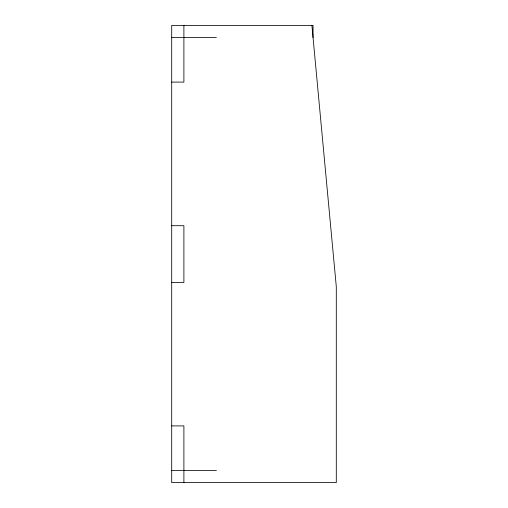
<?xml version="1.0" encoding="UTF-8"?>
<svg xmlns="http://www.w3.org/2000/svg" width="508" height="508" viewBox="0 0 508 508"><rect width="100%" height="100%" fill="white"/><g stroke="black" fill="none" stroke-linecap="round" stroke-linejoin="round"><path stroke-width="0.76" d="M171.704 37.592L216.383 37.592M171.704 82.093L183.896 82.093L183.896 25.4M171.704 225.704L183.896 225.704L183.896 282.397L171.704 282.397M171.704 425.907L183.896 425.907L183.896 482.6M171.704 470.408L216.44 470.408M311.912 25.4L336.296 286.658L336.296 482.6L171.704 482.6L171.704 25.4L313.049 25.4L313.049 37.592"/></g></svg>
